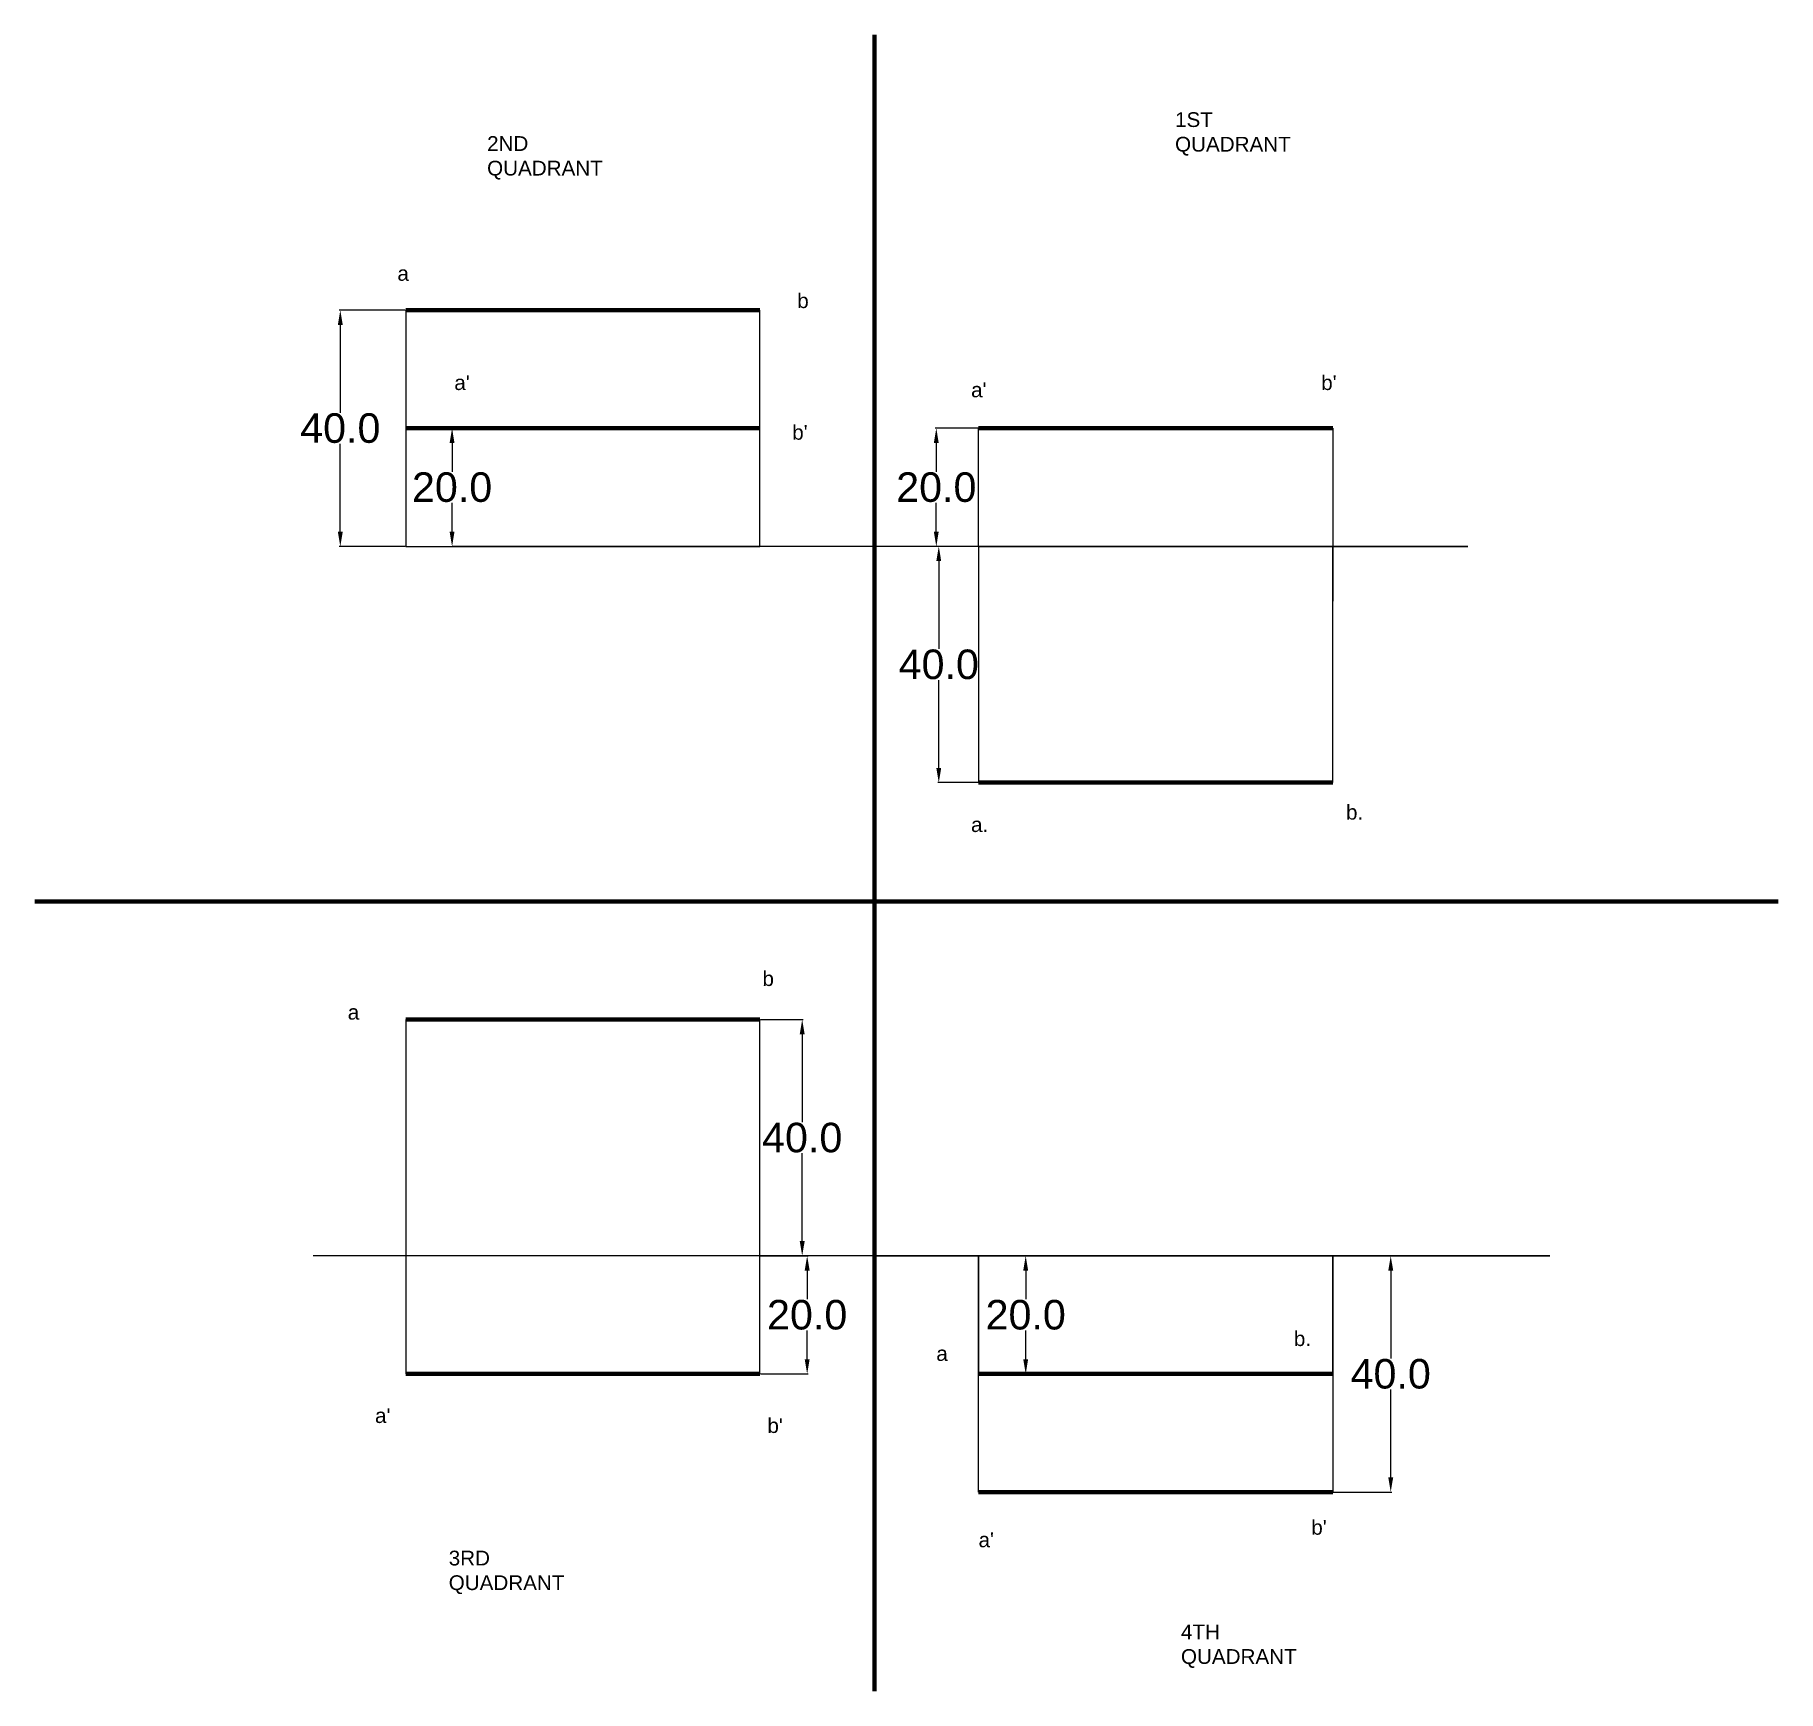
# Model space of a CAD drawing. Header units: millimetres. Extents: x -54 to 241, y 45 to 325.
import ezdxf

# ---------------------------------------------------------------- set-up
doc = ezdxf.new("R2010")
doc.units = ezdxf.units.MM
doc.layers.add('thick continuous', color=7, linetype='Continuous', lineweight=30)
doc.styles.get("Standard").update_dxf_attribs({"font": 'Arial.ttf'})
doc.dimstyles.get("Standard").update_dxf_attribs({"dimtxt": 5, "dimasz": 2.5, "dimexe": 0.18, "dimexo": 0.0625, "dimgap": 0.09, "dimtad": 0, "dimtih": 1, "dimtoh": 1, "dimdec": 1, "dimzin": 0, "dimdsep": 46, "dimtxsty": 'Standard', "dimcen": 0.09, "dimadec": 0, "dimazin": 0, "dimtfac": 1, "dimtdec": 1, "dimtofl": 0, "dimtmove": 0, "dimatfit": 3, "dimfxl": 1, "dimtolj": 1, "dimtzin": 0, "dimarcsym": 0})

# ---------------------------------------------------------------- blocks, each defined once
blk = doc.blocks.new('*D1')
at = {"layer": 'Defpoints', "color": 0, "transparency": 16777216}
for p in [(8.71, 278.49), (-2.36, 238.49), (8.71, 238.49)]:
    blk.add_point(p, dxfattribs=at)
at = {"layer": 'thick continuous', "color": 0, "lineweight": -2, "transparency": 16777216}
for p, q in [((8.65, 278.49), (-2.54, 278.49)), ((-2.36, 275.99), (-2.36, 261.13)), ((-2.36, 240.99), (-2.36, 255.85)), ((8.65, 238.49), (-2.54, 238.49))]:
    blk.add_line(p, q, dxfattribs=at)
at = {"layer": 'thick continuous', "color": 0, "transparency": 16777216}
for points in [[(-2.78, 275.99), (-1.94, 275.99), (-2.36, 278.49)], [(-2.78, 240.99), (-1.94, 240.99), (-2.36, 238.49)]]:
    blk.add_solid(points, dxfattribs=at)
at = {"layer": 'thick continuous', "color": 0, "lineweight": 5, "transparency": 16777216, "insert": (-2.36, 258.49), "char_height": 5, "attachment_point": 5}
blk.add_mtext('\\A1;40.0', dxfattribs=at)
blk = doc.blocks.new('*D2')
at = {"layer": 'Defpoints', "color": 0, "transparency": 16777216}
for p in [(8.71, 258.49), (8.71, 238.49), (16.57, 238.49)]:
    blk.add_point(p, dxfattribs=at)
at = {"layer": 'thick continuous', "color": 0, "lineweight": -2, "transparency": 16777216}
for p, q in [((8.77, 258.49), (16.75, 258.49)), ((16.57, 255.99), (16.57, 251.13)), ((16.57, 240.99), (16.57, 245.85)), ((8.77, 238.49), (16.75, 238.49))]:
    blk.add_line(p, q, dxfattribs=at)
at = {"layer": 'thick continuous', "color": 0, "transparency": 16777216}
for points in [[(16.15, 255.99), (16.98, 255.99), (16.57, 258.49)], [(16.15, 240.99), (16.98, 240.99), (16.57, 238.49)]]:
    blk.add_solid(points, dxfattribs=at)
at = {"layer": 'thick continuous', "color": 0, "lineweight": 5, "transparency": 16777216, "insert": (16.57, 248.49), "char_height": 5, "attachment_point": 5}
blk.add_mtext('\\A1;20.0', dxfattribs=at)
blk = doc.blocks.new('*D3')
at = {"layer": 'Defpoints', "color": 0, "transparency": 16777216}
for p in [(98.57, 258.49), (105.72, 258.49), (105.72, 238.49)]:
    blk.add_point(p, dxfattribs=at)
at = {"layer": 'thick continuous', "color": 0, "lineweight": -2, "transparency": 16777216}
for p, q in [((105.65, 258.49), (98.39, 258.49)), ((98.57, 255.99), (98.57, 251.13)), ((98.57, 240.99), (98.57, 245.85)), ((105.65, 238.49), (98.39, 238.49))]:
    blk.add_line(p, q, dxfattribs=at)
at = {"layer": 'thick continuous', "color": 0, "transparency": 16777216}
for points in [[(98.15, 255.99), (98.98, 255.99), (98.57, 258.49)], [(98.15, 240.99), (98.98, 240.99), (98.57, 238.49)]]:
    blk.add_solid(points, dxfattribs=at)
at = {"layer": 'thick continuous', "color": 0, "lineweight": 5, "transparency": 16777216, "insert": (98.57, 248.49), "char_height": 5, "attachment_point": 5}
blk.add_mtext('\\A1;20.0', dxfattribs=at)
blk = doc.blocks.new('*D4')
at = {"layer": 'Defpoints', "color": 0, "transparency": 16777216}
for p in [(105.72, 238.49), (98.99, 198.49), (105.72, 198.49)]:
    blk.add_point(p, dxfattribs=at)
at = {"layer": 'thick continuous', "color": 0, "lineweight": -2, "transparency": 16777216}
for p, q in [((105.65, 238.49), (98.81, 238.49)), ((98.99, 235.99), (98.99, 221.13)), ((98.99, 200.99), (98.99, 215.85)), ((105.65, 198.49), (98.81, 198.49))]:
    blk.add_line(p, q, dxfattribs=at)
at = {"layer": 'thick continuous', "color": 0, "transparency": 16777216}
for points in [[(98.57, 235.99), (99.4, 235.99), (98.99, 238.49)], [(98.57, 200.99), (99.4, 200.99), (98.99, 198.49)]]:
    blk.add_solid(points, dxfattribs=at)
at = {"layer": 'thick continuous', "color": 0, "lineweight": 5, "transparency": 16777216, "insert": (98.99, 218.49), "char_height": 5, "attachment_point": 5}
blk.add_mtext('\\A1;40.0', dxfattribs=at)
blk = doc.blocks.new('*D5')
at = {"layer": 'Defpoints', "color": 0, "transparency": 16777216}
for p in [(68.71, 158.37), (68.71, 118.37), (75.86, 118.37)]:
    blk.add_point(p, dxfattribs=at)
at = {"layer": 'thick continuous', "color": 0, "lineweight": -2, "transparency": 16777216}
for p, q in [((68.77, 158.37), (76.04, 158.37)), ((75.86, 155.87), (75.86, 141.01)), ((75.86, 120.87), (75.86, 135.73)), ((68.77, 118.37), (76.04, 118.37))]:
    blk.add_line(p, q, dxfattribs=at)
at = {"layer": 'thick continuous', "color": 0, "transparency": 16777216}
for points in [[(75.44, 155.87), (76.28, 155.87), (75.86, 158.37)], [(75.44, 120.87), (76.28, 120.87), (75.86, 118.37)]]:
    blk.add_solid(points, dxfattribs=at)
at = {"layer": 'thick continuous', "color": 0, "lineweight": 5, "transparency": 16777216, "insert": (75.86, 138.37), "char_height": 5, "attachment_point": 5}
blk.add_mtext('\\A1;40.0', dxfattribs=at)
blk = doc.blocks.new('*D6')
at = {"layer": 'Defpoints', "color": 0, "transparency": 16777216}
for p in [(68.71, 118.37), (68.71, 98.37), (76.7, 98.37)]:
    blk.add_point(p, dxfattribs=at)
at = {"layer": 'thick continuous', "color": 0, "lineweight": -2, "transparency": 16777216}
for p, q in [((68.77, 118.37), (76.88, 118.37)), ((76.7, 115.87), (76.7, 111.01)), ((76.7, 100.87), (76.7, 105.73)), ((68.77, 98.37), (76.88, 98.37))]:
    blk.add_line(p, q, dxfattribs=at)
at = {"layer": 'thick continuous', "color": 0, "transparency": 16777216}
for points in [[(76.28, 115.87), (77.12, 115.87), (76.7, 118.37)], [(76.28, 100.87), (77.12, 100.87), (76.7, 98.37)]]:
    blk.add_solid(points, dxfattribs=at)
at = {"layer": 'thick continuous', "color": 0, "lineweight": 5, "transparency": 16777216, "insert": (76.7, 108.37), "char_height": 5, "attachment_point": 5}
blk.add_mtext('\\A1;20.0', dxfattribs=at)
blk = doc.blocks.new('*D7')
at = {"layer": 'Defpoints', "color": 0, "transparency": 16777216}
for p in [(105.72, 118.37), (105.72, 98.37), (113.71, 98.37)]:
    blk.add_point(p, dxfattribs=at)
at = {"layer": 'thick continuous', "color": 0, "lineweight": -2, "transparency": 16777216}
for p, q in [((105.78, 118.37), (113.89, 118.37)), ((113.71, 115.87), (113.71, 111.01)), ((113.71, 100.87), (113.71, 105.73)), ((105.78, 98.37), (113.89, 98.37))]:
    blk.add_line(p, q, dxfattribs=at)
at = {"layer": 'thick continuous', "color": 0, "transparency": 16777216}
for points in [[(113.29, 115.87), (114.12, 115.87), (113.71, 118.37)], [(113.29, 100.87), (114.12, 100.87), (113.71, 98.37)]]:
    blk.add_solid(points, dxfattribs=at)
at = {"layer": 'thick continuous', "color": 0, "lineweight": 5, "transparency": 16777216, "insert": (113.71, 108.37), "char_height": 5, "attachment_point": 5}
blk.add_mtext('\\A1;20.0', dxfattribs=at)
blk = doc.blocks.new('*D8')
at = {"layer": 'Defpoints', "color": 0, "transparency": 16777216}
for p in [(165.72, 118.37), (165.72, 78.37), (175.52, 78.37)]:
    blk.add_point(p, dxfattribs=at)
at = {"layer": 'thick continuous', "color": 0, "lineweight": -2, "transparency": 16777216}
for p, q in [((165.78, 118.37), (175.7, 118.37)), ((175.52, 115.87), (175.52, 101.01)), ((175.52, 80.87), (175.52, 95.73)), ((165.78, 78.37), (175.7, 78.37))]:
    blk.add_line(p, q, dxfattribs=at)
at = {"layer": 'thick continuous', "color": 0, "transparency": 16777216}
for points in [[(175.11, 115.87), (175.94, 115.87), (175.52, 118.37)], [(175.11, 80.87), (175.94, 80.87), (175.52, 78.37)]]:
    blk.add_solid(points, dxfattribs=at)
at = {"layer": 'thick continuous', "color": 0, "lineweight": 5, "transparency": 16777216, "insert": (175.52, 98.37), "char_height": 5, "attachment_point": 5}
blk.add_mtext('\\A1;40.0', dxfattribs=at)

msp = doc.modelspace()

# ---------------------------------------------------------------- linework, layer by layer
at = {"layer": 'thick continuous', "lineweight": 80}
for p, q in [((88.11, 325.1), (88.11, 44.67)), ((68.71, 278.49), (8.71, 278.49)), ((68.71, 258.49), (8.71, 258.49)), ((105.72, 258.49), (165.72, 258.49)), ((105.72, 198.49), (165.72, 198.49)), ((-54.08, 178.37), (241.13, 178.37)), ((88.11, 178.37), (88.11, 118.37)), ((68.71, 158.37), (8.71, 158.37)), ((8.71, 98.37), (68.71, 98.37)), ((105.72, 98.37), (165.72, 98.37)), ((165.72, 78.37), (105.72, 78.37))]:
    msp.add_line(p, q, dxfattribs=at)
at = {"layer": 'thick continuous', "lineweight": 25}
for p, q in [((8.71, 278.49), (8.71, 258.49)), ((68.71, 238.49), (68.71, 278.49)), ((8.71, 258.49), (8.71, 238.49)), ((68.71, 238.49), (68.71, 258.49)), ((105.72, 238.49), (105.72, 258.49)), ((165.72, 258.49), (165.72, 229.24)), ((8.71, 238.49), (68.71, 238.49)), ((188.56, 238.49), (16.57, 238.49)), ((105.72, 238.49), (188.56, 238.49)), ((105.72, 238.49), (105.72, 198.49)), ((165.72, 198.49), (165.72, 238.49)), ((8.71, 158.37), (8.71, 98.37)), ((68.71, 118.37), (68.71, 158.37)), ((202.44, 118.37), (-6.98, 118.37)), ((68.71, 98.37), (68.71, 118.37)), ((88.11, 118.37), (202.44, 118.37)), ((105.72, 118.37), (105.72, 98.37)), ((105.72, 78.37), (105.72, 118.37)), ((165.72, 98.37), (165.72, 118.37)), ((165.72, 118.37), (165.72, 78.37))]:
    msp.add_line(p, q, dxfattribs=at)

# ---------------------------------------------------------------- texts
at = {"layer": 'thick continuous', "char_height": 2.5, "attachment_point": 1}
for s, insert in [('1ST QUADRANT ', (139, 312)), ('2ND QUADRANT ', (22.5, 307.95)), ('a', (7.31, 285.96)), ('b', (75.02, 281.34)), ("a'", (16.95, 267.46)), ("b'", (163.75, 267.46)), ("b'", (74.17, 259.05)), ('b.', (167.95, 194.73)), ('a.', (104.45, 192.63)), ('b', (69.13, 166.56)), ('a', (-1.1, 160.87)), ('b.', (159.12, 105.6)), ('a', (98.57, 103.08)), ("a'", (3.52, 92.57)), ("b'", (69.97, 90.88)), ("a'", (105.72, 71.54)), ("b'", (162.07, 73.65)), ('3RD QUADRANT ', (16, 68.45)), ('4TH QUADRANT ', (140, 55.95))]:
    msp.add_mtext_dynamic_manual_height_columns(s, width=2.9746, gutter_width=12.5, heights=[0], dxfattribs=dict(at, insert=insert))
at = {"layer": 'thick continuous', "insert": (104.46, 266.24), "char_height": 2.5, "attachment_point": 1}
msp.add_mtext("a'", dxfattribs=at)

# ---------------------------------------------------------------- dimensions: what is measured, and where the dimension line sits
at = {"layer": 'thick continuous', "lineweight": 5}
for base, p1, p2, picture, middle in [((-2.36, 238.49), (8.71, 278.49), (8.71, 238.49), '*D1', (-2.36, 258.49)), ((16.57, 238.49), (8.71, 258.49), (8.71, 238.49), '*D2', (16.57, 248.49)), ((98.57, 258.49), (105.72, 238.49), (105.72, 258.49), '*D3', (98.57, 248.49)), ((98.99, 198.49), (105.72, 238.49), (105.72, 198.49), '*D4', (98.99, 218.49)), ((75.86, 118.37), (68.71, 158.37), (68.71, 118.37), '*D5', (75.86, 138.37)), ((76.7, 98.37), (68.71, 118.37), (68.71, 98.37), '*D6', (76.7, 108.37)), ((113.71, 98.37), (105.72, 118.37), (105.72, 98.37), '*D7', (113.71, 108.37)), ((175.52, 78.37), (165.72, 118.37), (165.72, 78.37), '*D8', (175.52, 98.37))]:
    dim = msp.add_linear_dim(base=base, p1=p1, p2=p2, angle=90, dimstyle='Standard', dxfattribs=at)
    dim.commit()
    dim.dimension.update_dxf_attribs({"geometry": picture, "text_midpoint": middle})

doc.saveas('drawing.dxf')
